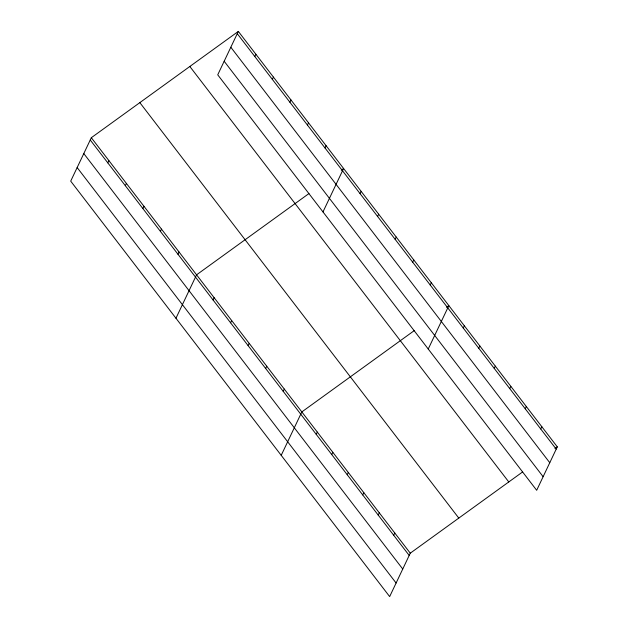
<?xml version="1.0" encoding="UTF-8"?>
<svg xmlns="http://www.w3.org/2000/svg" width="628" height="628" viewBox="0 0 628 628"><rect width="100%" height="100%" fill="white"/><g stroke="black" fill="none" stroke-linecap="round" stroke-linejoin="round"><path stroke-width="0.94" d="M238.342 31.4L217.728 74.818L536.681 490.287L557.295 446.869L238.342 31.4L91.319 137.713L70.705 181.131L389.658 596.6L410.272 553.182L522.645 471.926M107.781 162.84L108.864 160.564M125.325 185.692L126.409 183.415M142.87 208.535L143.945 206.267M160.407 231.387L161.49 229.118M254.811 56.528L255.886 54.251M177.952 254.238L179.035 251.969M272.348 79.371L273.431 77.103M175.958 318.239L196.572 274.821L308.945 193.565M289.893 102.223L290.976 99.954M213.041 299.941L214.117 297.664M307.437 125.074L308.513 122.805M230.578 322.792L231.661 320.516M324.974 147.925L326.058 145.657M248.123 345.643L249.198 343.367M322.98 211.926L343.602 168.5L341.287 170.172M265.668 368.495L266.743 366.218M360.064 193.628L361.139 191.352M283.204 391.346L284.288 389.07M377.601 216.479L378.684 214.203M281.211 455.339L301.833 411.921L414.197 330.666M395.145 239.331L396.229 237.054M316.245 434.372L317.321 432.103M412.69 262.182L413.766 259.906M331.733 454.554L332.816 452.278M430.235 285.034L431.31 282.757M347.229 474.737L348.305 472.46M428.233 349.027L448.855 305.608L446.539 307.28M362.717 494.911L363.8 492.642M463.268 328.059L464.343 325.791M378.213 515.093L379.288 512.817M478.756 348.242L479.839 345.965M393.701 535.276L394.784 532.999M494.252 368.424L495.327 366.148M509.74 388.599L510.823 386.33M525.236 408.781L526.311 406.504M540.724 428.963L541.807 426.687M554.987 448.533L557.295 446.869M237.266 33.676L556.22 449.138M230.821 47.249L549.767 462.718M224.172 61.246L543.126 476.707M189.829 66.482L508.782 481.951M139.84 102.631L458.793 518.092M91.319 137.713L410.272 553.182M90.244 139.989L409.197 555.45M83.791 153.562L402.744 569.031M77.15 167.558L396.103 583.02"/></g></svg>
